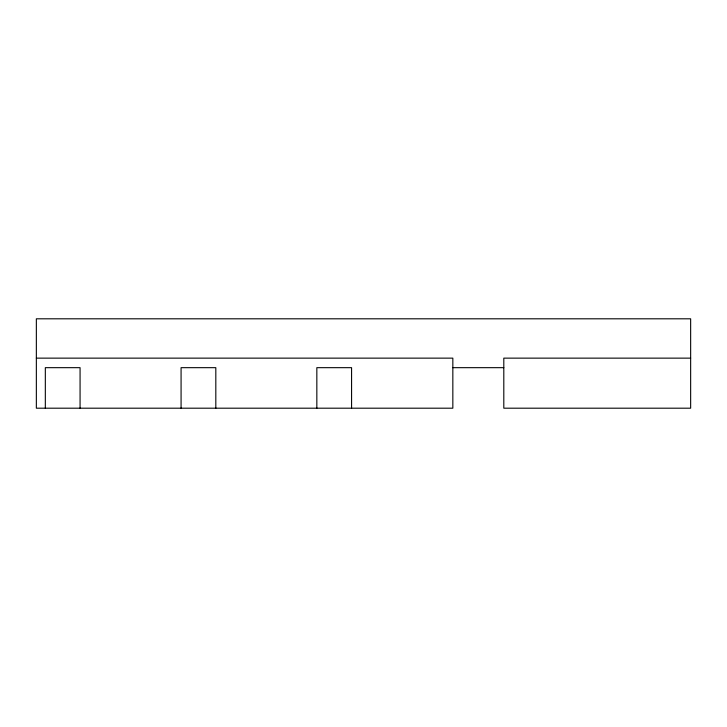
<?xml version="1.0" encoding="UTF-8"?>
<svg xmlns="http://www.w3.org/2000/svg" width="727" height="727" viewBox="0 0 727 727"><rect width="100%" height="100%" fill="white"/><g stroke="black" fill="none" stroke-linecap="round" stroke-linejoin="round"><path stroke-width="1.09" d="M36.35 358.138L452.839 358.138L452.839 408.192L36.35 408.192L36.35 318.808L690.65 318.808L690.65 408.192L503.802 408.192L503.802 358.138L690.65 358.138M452.839 367.671L503.802 367.671M351.577 408.192L351.577 367.671L316.836 367.671L316.836 408.192M215.819 408.192L215.819 367.671L181.078 367.671L181.078 408.192M80.07 408.192L80.07 367.671L45.328 367.671L45.328 408.192"/></g></svg>
